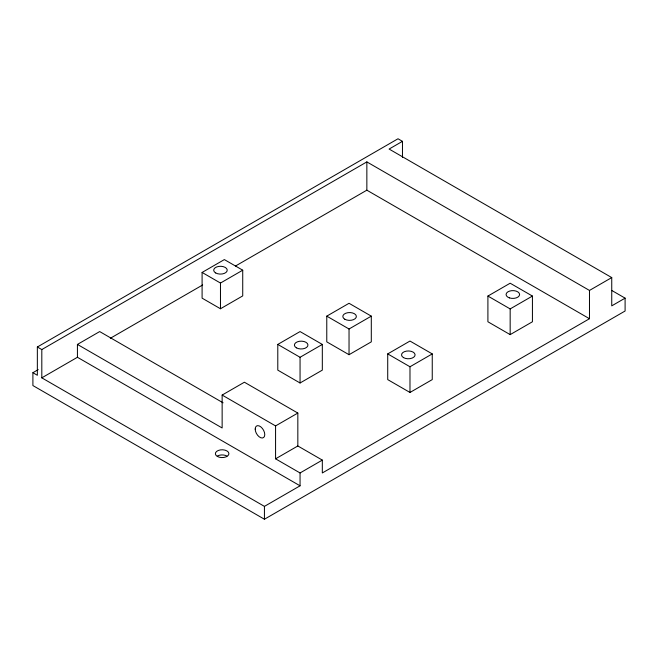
<?xml version="1.0" encoding="UTF-8"?>
<svg xmlns="http://www.w3.org/2000/svg" width="658" height="658" viewBox="0 0 658 658"><rect width="100%" height="100%" fill="white"/><g stroke="black" fill="none" stroke-linecap="round" stroke-linejoin="round"><path stroke-width="0.99" d="M611.792 290.474L625.1 298.148L625.1 311.004L264.434 519.236L32.9 385.555L32.9 372.699L37.35 375.274L37.35 346.996L398.016 138.764L402.466 141.338L402.466 157.501M37.35 346.996L41.808 349.562L366.851 161.901L589.478 290.441L611.743 277.586L611.743 305.863L625.1 298.148M402.466 141.338L389.108 149.053L611.743 277.586M77.43 344.422L222.141 427.971L222.141 395.063L275.57 425.915L275.57 458.823L300.056 472.962L300.056 485.81L77.43 357.278L77.43 344.422L99.687 331.574L223.095 402.819M202.096 272.445L224.362 259.589L242.728 270.191L242.728 295.903L220.471 308.758L202.096 298.148L202.096 272.445L220.471 283.047L242.728 270.191M32.9 372.699L38.23 369.623M41.808 349.562L41.808 377.84L77.43 357.278M110.338 338.278L202.648 284.98M235.49 266.021L366.851 190.178L589.478 318.719L589.478 290.441M277.791 344.422L300.056 331.574L322.321 344.422L322.321 370.133L300.056 382.989L277.791 370.133L277.791 344.422L300.056 357.278L322.321 344.422M326.771 316.144L349.036 303.289L371.301 316.144L371.301 341.856L349.036 354.703L326.771 341.856L326.771 316.144L349.036 329L371.301 316.144M222.141 395.063L244.398 382.216L297.835 413.06L297.835 445.968L322.321 460.106L322.321 472.962L589.478 318.719M387.718 353.905L409.983 341.05L432.248 353.905L432.248 379.608L409.983 392.464L387.718 379.608L387.718 353.905L409.983 366.761L432.248 353.905M487.907 296.059L510.164 283.211L532.429 296.059L532.429 321.77L510.164 334.626L487.907 321.77L487.907 296.059L510.164 308.915L532.429 296.059M275.57 425.915L297.835 413.06M275.57 458.823L297.835 445.968M300.056 472.962L322.321 460.106M41.808 377.84L264.434 506.38L300.056 485.81M510.164 308.915L510.164 334.626M409.983 366.761L409.983 392.464M366.851 161.901L366.851 190.178M349.036 329L349.036 354.703M300.056 357.278L300.056 382.989M264.434 506.38L264.434 519.236M220.471 283.047L220.471 308.758M217.354 456.06A6.769 3.907 0 0 1 226.92 456.06M217.354 456.446A6.769 3.907 0 0 0 228.671 454.694A6.769 3.907 0 0 0 220.389 449.908A6.769 3.907 0 0 0 217.354 456.446M255.197 429.065A6.769 3.907 60 0 0 262.377 437.998A6.769 3.907 60 0 0 262.377 428.424A6.769 3.907 60 0 0 255.197 429.065M296.388 347.827A6.769 3.907 0 0 0 307.714 346.075A6.769 3.907 0 0 0 299.423 341.288A6.769 3.907 0 0 0 296.388 347.827M344.808 319.229A6.769 3.907 0 0 0 356.134 317.477A6.769 3.907 0 0 0 347.843 312.69A6.769 3.907 0 0 0 344.808 319.229M215.684 272.955A6.769 3.907 0 0 0 227.002 271.203A6.769 3.907 0 0 0 218.719 266.416A6.769 3.907 0 0 0 215.684 272.955M403.527 357.631A6.769 3.907 0 0 0 414.853 355.879A6.769 3.907 0 0 0 406.562 351.092A6.769 3.907 0 0 0 403.527 357.631M509.457 297.901A6.769 3.907 0 0 0 519.606 294.521A6.769 3.907 0 0 0 509.457 291.132A6.769 3.907 0 0 0 509.457 297.901"/></g></svg>
